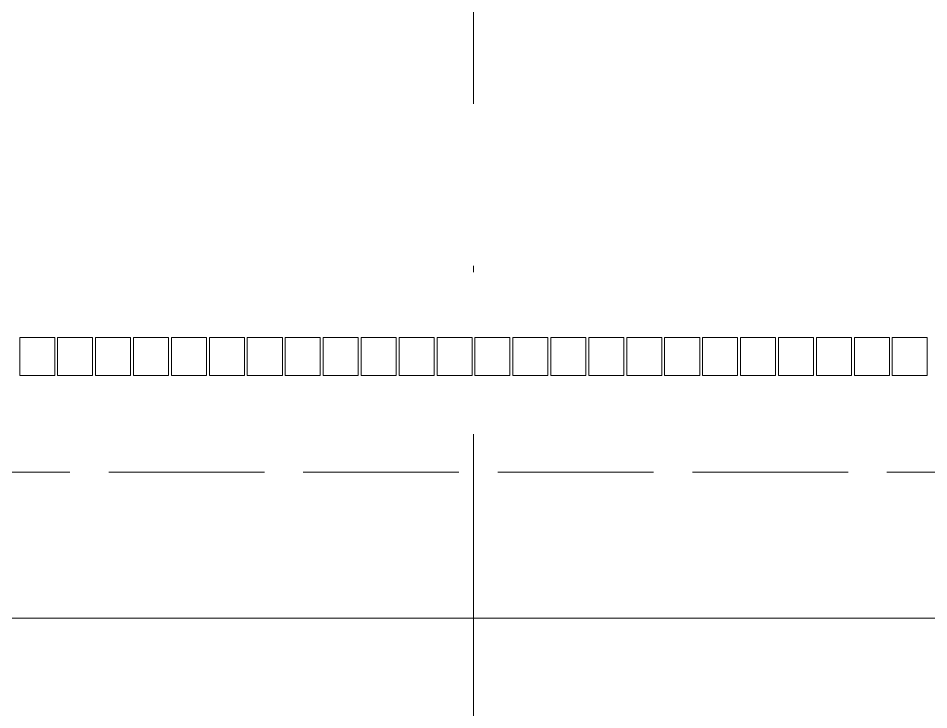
# Model space of a CAD drawing. Extents: x 612 to 1145, y -75 to 210.
# Drawn here: x 693.23 to 707.27, y 148.98 to 159.65 of the extents above; entities that cross this region are included whole.
import ezdxf

# ---------------------------------------------------------------- set-up
doc = ezdxf.new("R2010")
doc.units = 0
doc.linetypes.add('ACAD_ISO02W100', pattern=[15, 12, -3])
doc.linetypes.add('DASHDOTX2', pattern=[2, 1, -0.5, 0, -0.5])
doc.layers.add('粗实线', color=7, linetype='CONTINUOUS', lineweight=18)

msp = doc.modelspace()

# ---------------------------------------------------------------- linework, layer by layer
at = {"layer": '粗实线', "color": 1, "linetype": 'DASHDOTX2', "ltscale": 5}
msp.add_line((700.24552438, 117.92702098), (700.24552438, 180.30708894), dxfattribs=at)
at = {"layer": '粗实线', "linetype": 'ACAD_ISO02W100', "ltscale": 0.2}
msp.add_line((661.62052438, 152.64194243), (738.87052438, 152.64194243), dxfattribs=at)
at = {"layer": '粗实线'}
msp.add_line((657.87052438, 150.39194243), (742.62052438, 150.39194243), dxfattribs=at)
for points in [[(693.78802438, 154.71944243), (693.78802438, 154.13444243), (693.24802438, 154.13444243), (693.24802438, 154.71944243)], [(694.37302438, 154.71944243), (694.37302438, 154.13444243), (693.83302438, 154.13444243), (693.83302438, 154.71944243)], [(694.95802438, 154.71944243), (694.95802438, 154.13444243), (694.41802438, 154.13444243), (694.41802438, 154.71944243)], [(695.54302438, 154.71944243), (695.54302438, 154.13444243), (695.00302438, 154.13444243), (695.00302438, 154.71944243)], [(696.12802438, 154.71944243), (696.12802438, 154.13444243), (695.58802438, 154.13444243), (695.58802438, 154.71944243)], [(696.71302438, 154.71944243), (696.71302438, 154.13444243), (696.17302438, 154.13444243), (696.17302438, 154.71944243)], [(697.29802438, 154.71944243), (697.29802438, 154.13444243), (696.75802438, 154.13444243), (696.75802438, 154.71944243)], [(697.88302438, 154.71944243), (697.88302438, 154.13444243), (697.34302438, 154.13444243), (697.34302438, 154.71944243)], [(698.46802438, 154.71944243), (698.46802438, 154.13444243), (697.92802438, 154.13444243), (697.92802438, 154.71944243)], [(699.05302438, 154.71944243), (699.05302438, 154.13444243), (698.51302438, 154.13444243), (698.51302438, 154.71944243)], [(699.63802438, 154.71944243), (699.63802438, 154.13444243), (699.09802438, 154.13444243), (699.09802438, 154.71944243)], [(700.22302438, 154.71944243), (700.22302438, 154.13444243), (699.68302438, 154.13444243), (699.68302438, 154.71944243)], [(700.80802438, 154.71944243), (700.80802438, 154.13444243), (700.26802438, 154.13444243), (700.26802438, 154.71944243)], [(701.39302438, 154.71944243), (701.39302438, 154.13444243), (700.85302438, 154.13444243), (700.85302438, 154.71944243)], [(701.97802438, 154.71944243), (701.97802438, 154.13444243), (701.43802438, 154.13444243), (701.43802438, 154.71944243)], [(702.56302438, 154.71944243), (702.56302438, 154.13444243), (702.02302438, 154.13444243), (702.02302438, 154.71944243)], [(703.14802438, 154.71944243), (703.14802438, 154.13444243), (702.60802438, 154.13444243), (702.60802438, 154.71944243)], [(703.73302438, 154.71944243), (703.73302438, 154.13444243), (703.19302438, 154.13444243), (703.19302438, 154.71944243)], [(704.31802438, 154.71944243), (704.31802438, 154.13444243), (703.77802438, 154.13444243), (703.77802438, 154.71944243)], [(704.90302438, 154.71944243), (704.90302438, 154.13444243), (704.36302438, 154.13444243), (704.36302438, 154.71944243)], [(705.48802438, 154.71944243), (705.48802438, 154.13444243), (704.94802438, 154.13444243), (704.94802438, 154.71944243)], [(706.07302438, 154.71944243), (706.07302438, 154.13444243), (705.53302438, 154.13444243), (705.53302438, 154.71944243)], [(706.65802438, 154.71944243), (706.65802438, 154.13444243), (706.11802438, 154.13444243), (706.11802438, 154.71944243)], [(707.24302438, 154.71944243), (707.24302438, 154.13444243), (706.70302438, 154.13444243), (706.70302438, 154.71944243)]]:
    msp.add_lwpolyline(points, close=True, dxfattribs=at)

doc.saveas('drawing.dxf')
